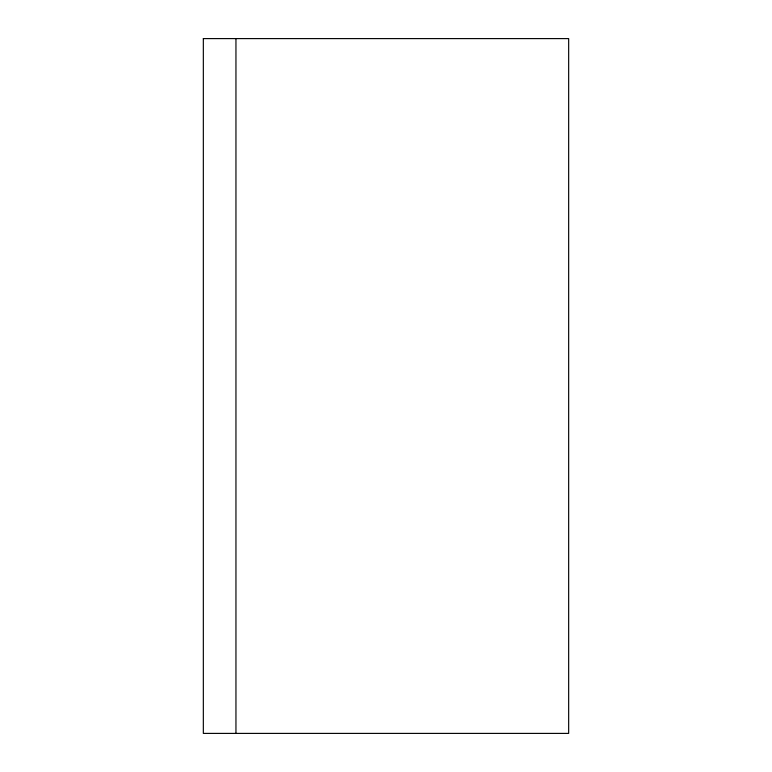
<?xml version="1.0" encoding="UTF-8"?>
<svg xmlns="http://www.w3.org/2000/svg" width="772" height="772" viewBox="0 0 772 772"><rect width="100%" height="100%" fill="white"/><g stroke="black" fill="none" stroke-linecap="round" stroke-linejoin="round"><path stroke-width="1.16" d="M235.952 733.4L235.952 38.6M203.335 38.6L203.335 733.4L568.665 733.4L568.665 38.6L203.335 38.6"/></g></svg>
